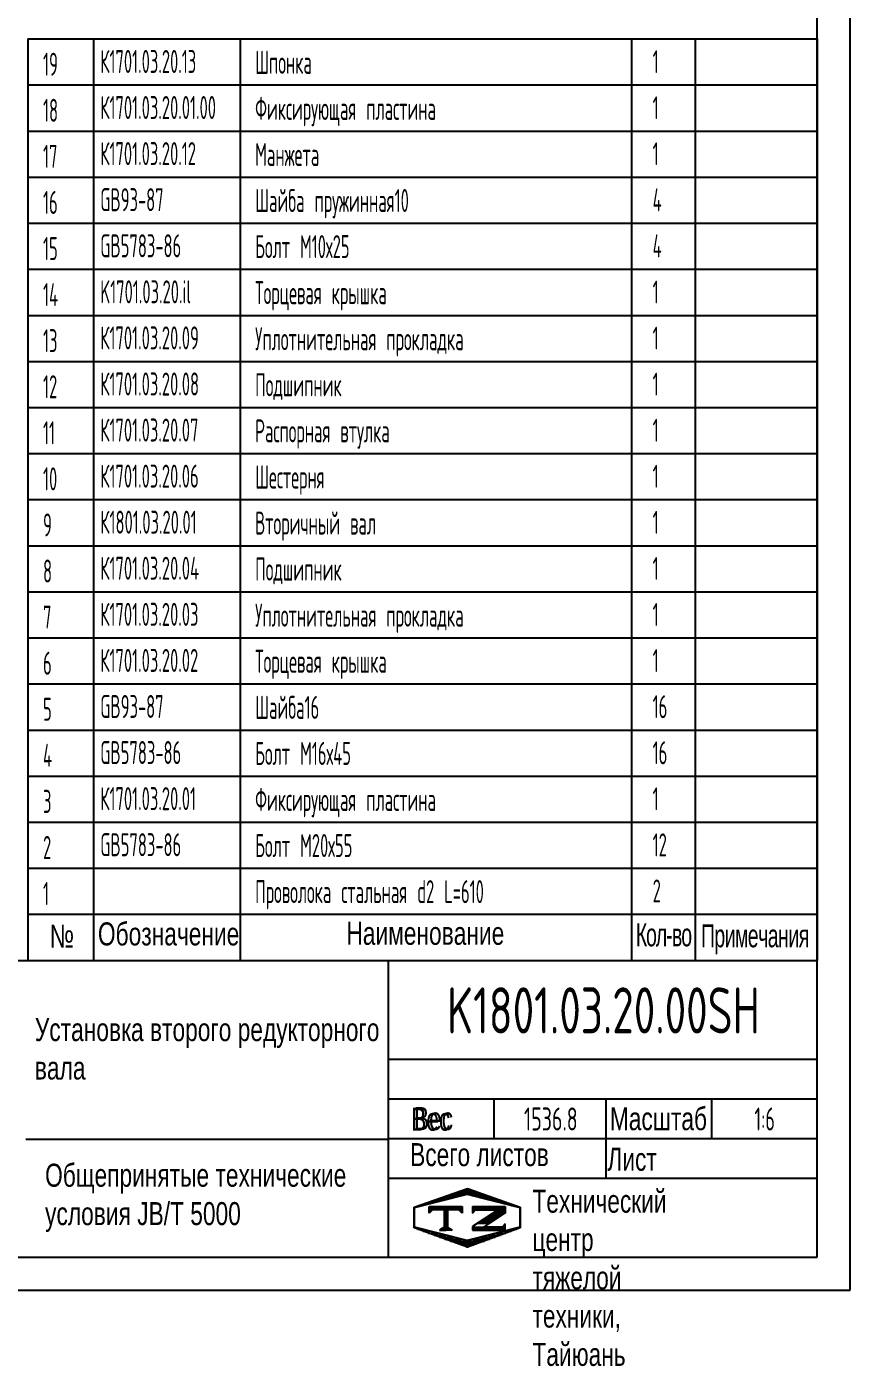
# Model space of a CAD drawing. Header units: millimetres. Extents: x 0 to 2520, y -69 to 1782.
# Drawn here: x 1769 to 2520, y -69 to 1152 of the extents above; entities that cross this region are included whole.
import ezdxf
from ezdxf.enums import TextEntityAlignment as Align

# ---------------------------------------------------------------- set-up
doc = ezdxf.new("R2010")
doc.units = ezdxf.units.MM
doc.header["$LTSCALE"] = 60
doc.linetypes.add('G', pattern=[2, 1.25, -0.25, 0.25, -0.25])
for name, color, linetype in [('01', 7, 'Continuous'), ('02', 1, 'Continuous'), ('05', 4, 'G'), ('11', 3, 'Continuous'), ('THICK', 7, 'Continuous')]:
    doc.layers.add(name, color=color, linetype=linetype)
doc.styles.add('HZLIB', font='TXT.shx', dxfattribs={"width": 0.5, "height": 21})
doc.styles.get("Standard").update_dxf_attribs({"font": 'isocp', "width": 0.707, "bigfont": 'intecad.shx'})

# ---------------------------------------------------------------- blocks, each defined once
blk = doc.blocks.new('*U41')
at = {"layer": '01'}
for points in [[(415, 5), (415, 292)], [(25, 5), (415, 5)]]:
    blk.add_lwpolyline(points, dxfattribs=at)
at = {"layer": '02'}
for points in [[(420, 0), (420, 297)], [(0, 0), (420, 0)]]:
    blk.add_lwpolyline(points, dxfattribs=at)
blk = doc.blocks.new('*X66')
at = {"color": 0}
for p, q in [((127.06, 7.8), (132.06, 7.8)), ((127.06, 7.5), (132.06, 7.5)), ((127.06, 7.2), (127.32, 7.2)), ((129.23, 6.3), (131.04, 6.3)), ((129.7, 6.6), (131.51, 6.6)), ((130.16, 6.9), (131.98, 6.9)), ((130.62, 7.2), (132.06, 7.2)), ((127.84, 5.4), (129.64, 5.4)), ((128.3, 5.7), (130.1, 5.7)), ((128.77, 6), (130.57, 6))]:
    blk.add_line(p, q, dxfattribs=at)
blk = doc.blocks.new('*X67')
at = {"color": 0}
for p, q in [((127.06, 4.8), (132.06, 4.8)), ((127.06, 4.5), (132.06, 4.5)), ((131.84, 5.1), (132.06, 5.1))]:
    blk.add_line(p, q, dxfattribs=at)
blk = doc.blocks.new('*X65')
at = {"color": 0}
for p, q in [((122.34, 4.5), (123.72, 4.5)), ((122.82, 4.8), (123.24, 4.8))]:
    blk.add_line(p, q, dxfattribs=at)
blk = doc.blocks.new('*X64')
at = {"color": 0}
for p, q in [((120.53, 7.8), (125.53, 7.8)), ((120.53, 7.5), (125.53, 7.5)), ((120.53, 7.2), (120.79, 7.2)), ((125.27, 7.2), (125.53, 7.2))]:
    blk.add_line(p, q, dxfattribs=at)
blk = doc.blocks.new('*X63')
at = {"color": 0}
for p, q in [((124.97, 10.2), (127.67, 10.2)), ((125.83, 10.5), (126.82, 10.5)), ((119.8, 8.4), (120.72, 8.4)), ((120.66, 8.7), (121.92, 8.7)), ((121.52, 9), (123.12, 9)), ((122.38, 9.3), (124.32, 9.3)), ((123.24, 9.6), (125.52, 9.6)), ((124.1, 9.9), (128.52, 9.9)), ((127.02, 9.6), (129.37, 9.6)), ((128.22, 9.3), (130.22, 9.3)), ((129.42, 9), (131.07, 9)), ((130.62, 8.7), (131.92, 8.7)), ((131.82, 8.4), (132.77, 8.4)), ((118.22, 7.8), (118.32, 7.8)), ((118.22, 7.5), (118.27, 7.5)), ((118.22, 7.2), (118.27, 7.2)), ((118.22, 6.9), (118.27, 6.9)), ((118.22, 6.6), (118.27, 6.6)), ((118.22, 6.3), (118.27, 6.3)), ((118.94, 8.1), (119.52, 8.1)), ((133.02, 8.1), (133.62, 8.1)), ((134.22, 7.8), (134.32, 7.8)), ((134.27, 7.5), (134.32, 7.5)), ((134.27, 7.2), (134.32, 7.2)), ((134.27, 6.9), (134.32, 6.9)), ((134.27, 6.6), (134.32, 6.6)), ((134.27, 6.3), (134.32, 6.3)), ((118.22, 6), (118.27, 6)), ((118.22, 5.7), (118.27, 5.7)), ((118.22, 5.4), (118.27, 5.4)), ((118.22, 5.1), (118.27, 5.1)), ((118.22, 4.8), (118.27, 4.8)), ((118.79, 4.5), (119.42, 4.5)), ((119.61, 4.2), (120.62, 4.2)), ((131.92, 4.2), (132.95, 4.2)), ((133.12, 4.5), (133.76, 4.5)), ((134.27, 6), (134.32, 6)), ((134.27, 5.7), (134.32, 5.7)), ((134.27, 5.4), (134.32, 5.4)), ((134.27, 5.1), (134.32, 5.1)), ((134.27, 4.8), (134.32, 4.8)), ((120.43, 3.9), (121.82, 3.9)), ((121.26, 3.6), (123.02, 3.6)), ((122.08, 3.3), (124.22, 3.3)), ((122.91, 3), (125.42, 3)), ((123.73, 2.7), (128.89, 2.7)), ((124.55, 2.4), (128.07, 2.4)), ((125.38, 2.1), (127.26, 2.1)), ((127.12, 3), (129.7, 3)), ((128.32, 3.3), (130.51, 3.3)), ((129.52, 3.6), (131.32, 3.6)), ((130.72, 3.9), (132.14, 3.9)), ((126.2, 1.8), (126.45, 1.8))]:
    blk.add_line(p, q, dxfattribs=at)

msp = doc.modelspace()

# ---------------------------------------------------------------- linework, layer by layer
for p, q in [((1770, 1140.6136), (1770, 300.6137)), ((1770, 1140.6136), (2490, 1140.6136)), ((1830, 1140.6136), (1830, 300.6137)), ((1963.6501, 1140.6136), (1963.6501, 300.6137)), ((2320.4924, 1140.6136), (2320.4924, 300.6137)), ((2378.5971, 1140.6136), (2378.5971, 300.6137)), ((2490, 1140.6136), (2490, 300.6137)), ((1770, 1098.6136), (2490, 1098.6136)), ((1770, 1056.6136), (2490, 1056.6136)), ((1770, 1014.6136), (2490, 1014.6136)), ((1770, 972.6136), (2490, 972.6136)), ((1770, 930.6137), (2490, 930.6137)), ((1770, 888.6137), (2490, 888.6137)), ((1770, 846.6137), (2490, 846.6137)), ((1770, 804.6137), (2490, 804.6137)), ((1770, 762.6137), (2490, 762.6137)), ((1770, 720.6137), (2490, 720.6137)), ((1770, 678.6137), (2490, 678.6137)), ((1770, 636.6137), (2490, 636.6137)), ((1770, 594.6137), (2490, 594.6137)), ((1770, 552.6137), (2490, 552.6137)), ((1770, 510.6137), (2490, 510.6137)), ((1770, 468.6137), (2490, 468.6137)), ((1770, 426.6137), (2490, 426.6137)), ((1770, 384.6137), (2490, 384.6137)), ((1770, 342.6137), (2490, 342.6137)), ((1770, 300.6137), (2490, 300.6137))]:
    msp.add_line(p, q)
at = {"layer": 'THICK'}
for p, q in [((1406.7241, 300.6137), (2490, 300.6137)), ((2099.1135, 30), (2099.1135, 300.6137)), ((2490, 30), (2490, 300.6137)), ((2099.1135, 210.4092), (2490, 210.4092)), ((2099.1135, 174.3273), (2490, 174.3273)), ((2195.3317, 138.2455), (2195.3317, 174.3273)), ((2297.5636, 102.1637), (2297.5636, 174.3273)), ((2393.7818, 138.2455), (2393.7818, 174.3273)), ((1768.3634, 137.7242), (2099.1135, 137.7242)), ((2099.1135, 138.2455), (2490, 138.2455)), ((2099.1135, 102.1637), (2490, 102.1637)), ((1407.5451, 30), (2490, 30))]:
    msp.add_line(p, q, dxfattribs=at)
at = {"layer": 'THICK', "color": 3}
for p, q in [((2122.2785, 75.7403), (2171.0193, 92.7166)), ((2122.595, 75.3579), (2170.7041, 87.3852)), ((2170.7041, 87.3852), (2218.8132, 75.3579)), ((2171.0193, 92.7166), (2219.1271, 75.7403)), ((2122.2785, 56.8347), (2122.2785, 75.7403)), ((2122.595, 57.317), (2122.595, 75.3579)), ((2136.1797, 70.2873), (2136.1797, 76.3009)), ((2136.1797, 76.3009), (2166.2479, 76.3009)), ((2139.1865, 73.2941), (2136.1797, 70.2873)), ((2163.2411, 73.2941), (2139.1865, 73.2941)), ((2149.8979, 73.3228), (2149.8979, 56.8287)), ((2151.2134, 73.3228), (2151.2134, 56.8287)), ((2152.7167, 73.3228), (2152.7167, 56.8287)), ((2166.2479, 70.2873), (2163.2411, 73.2941)), ((2166.2479, 76.3009), (2166.2479, 70.2873)), ((2175.4552, 76.3009), (2175.4552, 70.2873)), ((2175.4552, 76.3009), (2205.5234, 76.3009)), ((2175.4552, 70.2873), (2178.462, 73.2941)), ((2199.1333, 73.2941), (2175.4552, 57.9741)), ((2178.462, 73.2941), (2199.1333, 73.2941)), ((2205.5234, 76.3009), (2205.5234, 70.2873)), ((2218.8132, 75.3579), (2218.8132, 57.317)), ((2219.1271, 75.7403), (2219.1271, 56.8347)), ((2205.5226, 70.3447), (2190.1182, 60.4859)), ((2171.0193, 39.0867), (2122.2785, 56.8347)), ((2170.7041, 45.2897), (2122.595, 57.317)), ((2151.2134, 58.2032), (2145.3878, 54.5379)), ((2145.3878, 54.5379), (2151.2134, 54.5379)), ((2151.2134, 58.2032), (2157.0389, 54.5379)), ((2157.0389, 54.5379), (2151.2134, 54.5379)), ((2218.8132, 57.317), (2170.7041, 45.2897)), ((2219.1271, 56.8347), (2171.0193, 39.0867)), ((2175.4552, 57.9741), (2175.4552, 54.5379)), ((2175.4552, 54.5379), (2205.5226, 54.5379)), ((2190.1182, 60.4859), (2185.5225, 57.5447)), ((2202.5157, 57.5447), (2185.5225, 57.5447)), ((2205.5226, 60.5515), (2202.5157, 57.5447)), ((2205.5226, 54.5379), (2205.5226, 60.5515))]:
    msp.add_line(p, q, dxfattribs=at)

# ---------------------------------------------------------------- block references
at = {"layer": '05', "xscale": 6, "yscale": 6, "zscale": 6}
msp.add_blockref('*U41', (0, 0), dxfattribs=at)
at = {"layer": 'THICK', "color": 3, "xscale": 6.013638595778481, "yscale": 6.013638595778559, "zscale": 6.01363859577851}
for name in ['*X63', '*X64', '*X66', '*X65', '*X67']:
    msp.add_blockref(name, (1411.3484, 28.5307), dxfattribs=at)

# ---------------------------------------------------------------- texts
at = {"style": 'HZLIB', "width": 0.5}
for s, p in [('19', (1784, 1107.0136)), ('К1701.03.20.13', (1836.2166, 1109.5332)), ('Шпонка', (1977.3809, 1108.7561)), ('1', (2339.8549, 1109.3905)), ('К1701.03.20.01.00', (1836.2166, 1067.5332)), ('Фиксирующая пластина', (1977.3809, 1066.7561)), ('1', (2339.8549, 1067.3905)), ('18', (1784, 1065.0136)), ('17', (1784, 1023.0136)), ('К1701.03.20.12', (1836.2166, 1025.5332)), ('Манжета', (1977.3809, 1024.7561)), ('1', (2339.8549, 1025.3905)), ('16', (1784, 981.0136)), ('GB93-87', (1836.2166, 983.5332)), ('Шайба пружинная10', (1977.3809, 982.7561)), ('4', (2339.8549, 983.3905)), ('15', (1784, 939.0137)), ('GB5783-86', (1836.2166, 941.5332)), ('Болт M10х25', (1977.3809, 940.7561)), ('4', (2339.8549, 941.3905)), ('14', (1784, 897.0137)), ('K1701.03.20.il', (1836.2166, 899.5332)), ('Торцевая крышка', (1977.3809, 898.7561)), ('1', (2339.8549, 899.3905)), ('13', (1784, 855.0137)), ('К1701.03.20.09', (1836.2166, 857.5332)), ('Уплотнительная прокладка', (1977.3809, 856.7561)), ('1', (2339.8549, 857.3905)), ('12', (1784, 813.0137)), ('К1701.03.20.08', (1836.2166, 815.5332)), ('Подшипник', (1977.3809, 814.7561)), ('1', (2339.8549, 815.3905)), ('К1701.03.20.07', (1836.2166, 773.5332)), ('Распорная втулка', (1977.3809, 772.7561)), ('1', (2339.8549, 773.3905)), ('11', (1784, 771.0137)), ('10', (1784, 729.0137)), ('К1701.03.20.06', (1836.2166, 731.5332)), ('Шестерня', (1977.3809, 730.7561)), ('1', (2339.8549, 731.3905)), ('К1801.03.20.01', (1836.2166, 689.5332)), ('Вторичный вал', (1977.3809, 688.7561)), ('1', (2339.8549, 689.3905)), ('9', (1784, 687.0137)), ('8', (1784, 645.0137)), ('К1701.03.20.04', (1836.2166, 647.5332)), ('Подшипник', (1977.3809, 646.7561)), ('1', (2339.8549, 647.3905)), ('7', (1784, 603.0137)), ('К1701.03.20.03', (1836.2166, 605.5332)), ('Уплотнительная прокладка', (1977.3809, 604.7561)), ('1', (2339.8549, 605.3905)), ('6', (1784, 561.0137)), ('К1701.03.20.02', (1836.2166, 563.5332)), ('Торцевая крышка', (1977.3809, 562.7561)), ('1', (2339.8549, 563.3905)), ('5', (1784, 519.0137)), ('GB93-87', (1836.2166, 521.5332)), ('Шайба16', (1977.3809, 520.7561)), ('16', (2339.8549, 521.3905)), ('4', (1784, 477.0137)), ('GB5783-86', (1836.2166, 479.5332)), ('Болт М16х45', (1977.3809, 478.7561)), ('16', (2339.8549, 479.3905)), ('3', (1784, 435.0137)), ('К1701.03.20.01', (1836.2166, 437.5332)), ('Фиксирующая пластина', (1977.3809, 436.7561)), ('1', (2339.8549, 437.3905)), ('GB5783-86', (1836.2166, 395.5332)), ('Болт М20х55', (1977.3809, 394.7561)), ('12', (2339.8549, 395.3905)), ('2', (1784, 393.0137)), ('1', (1784, 351.0137)), ('Проволока стальная d2 L=610', (1977.3809, 352.7561)), ('2', (2339.8549, 353.3905))]:
    msp.add_text(s, height=21, dxfattribs=at).set_placement(p)
at = {"layer": '01', "insert": (2122.2123, 166.8602), "char_height": 20.943579, "attachment_point": 1}
msp.add_mtext('{\\fArial|b0|i0|c204|p34;Вес}', dxfattribs=at)
at = {"layer": '01', "insert": (2230.297, 91.5351), "char_height": 20.943579, "width": 0.984205, "attachment_point": 1}
msp.add_mtext('{\\fArial|b0|i0|c204|p34;Технический центр\\Pтяжелой техники, Тайюань}', dxfattribs=at)
at = {"layer": '05', "attachment_point": 1}
for s, insert, char_height in [('{\\fArial|b0|i0|c204|p34;\\C0;№}', (1790.0675, 333.0968), 21), ('{\\fArial|b0|i0|c204|p34;\\C0;Обозначение}', (1834.0337, 335.2349), 21), ('{\\fArial|b0|i0|c204|p34;\\C0;Наименование}', (2060.6121, 335.8114), 21), ('{\\fArial|b0|i0|c204|p34;\\W0.607;\\T0.9;\\C0;Кол-во}', (2324.4978, 334.4267), 21), ('{\\fArial|b0|i0|c204|p34;\\W0.607;\\T0.95;\\C0;Примечания}', (2383.9441, 333.5396), 21), ('{\\fArial|b0|i0|c204|p34;\\C3;Установка второго редукторного\\Pвала}', (1776.5553, 248.0098), 21), ('{\\fArial|b0|i0|c204|p34;\\C250;Вес}', (2119.6856, 166.2457), 20.95196), ('{\\fArial|b0|i0|c204|p34;\\C0;Масштаб}', (2300.8701, 166.7611), 20.95196), ('{\\fArial|b0|i0|c204|p34;\\C0;Всего листов}', (2118.7524, 134.0102), 20.95196), ('{\\fArial|b0|i0|c204|p34;\\C0;Лист}', (2298.6447, 129.7555), 20.95196), ('{\\fArial|b0|i0|c204|p34;\\C0;Общепринятые технические\\Pусловия \\fArial|b0|i0|c0|p34;JB/T 5000}', (1785.8793, 115.2583), 21)]:
    msp.add_mtext(s, dxfattribs=dict(at, insert=insert, char_height=char_height))
at = {"layer": '11'}
for s, height, width, p, p2 in [('K1801.03.20.00SH', 42, 0.696129, (2152.3946, 234), (2437.6054, 234)), ('1536.8', 21, 0.676261, (2222.5024, 145.5), (2271.4976, 145.5)), ('1:6', 21, 0.631229, (2432.7235, 145.5), (2451.2765, 145.5))]:
    msp.add_text(s, height=height, dxfattribs=dict(at, width=width)).set_placement(p, p2, align=Align.FIT)

doc.saveas('drawing.dxf')
